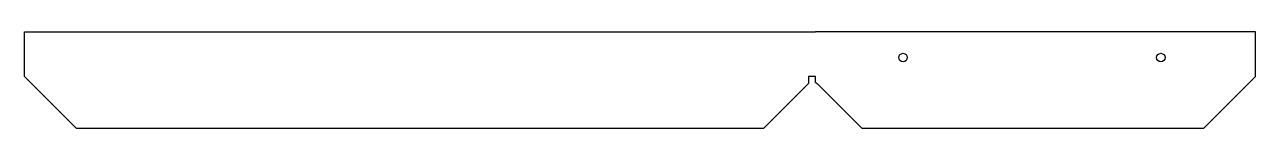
# Model space of a CAD drawing. Header units: millimetres. Extents: x -159 to 557, y 237 to 293.
import ezdxf

# ---------------------------------------------------------------- set-up
doc = ezdxf.new("R2010")
doc.units = ezdxf.units.MM
doc.layers.add('CANTONEIRA_LATER', color=7, linetype='Continuous')
doc.layers.add('Default', color=7, linetype='Continuous')

# ---------------------------------------------------------------- blocks, each defined once
blk = doc.blocks.new('SE')
at = {"layer": 'CANTONEIRA_LATER', "color": 7, "linetype": 'Continuous'}
for p, q in [((-158.64, 293.34), (297.36, 293.34)), ((-158.64, 267.34), (-158.64, 293.34)), ((297.36, 293.34), (301.38, 293.34)), ((557.38, 293.34), (301.38, 293.34)), ((557.38, 267.34), (557.38, 293.34)), ((297.36, 267.34), (297.36, 263.31)), ((301.38, 267.34), (297.36, 267.34)), ((301.38, 263.96), (301.38, 267.34)), ((-154.64, 263.31), (-128.64, 237.31)), ((271.36, 237.31), (297.36, 263.31)), ((302.38, 263.31), (328.38, 237.31)), ((527.38, 237.31), (553.38, 263.31)), ((-128.64, 237.31), (271.36, 237.31)), ((328.38, 237.31), (527.38, 237.31))]:
    blk.add_line(p, q, dxfattribs=at)
for centre in [(352.38, 278.34), (502.38, 278.34)]:
    blk.add_circle(centre, 2.5, dxfattribs=at)
blk.add_open_spline([(301.38, 263.96), (301.71, 263.74), (302.04, 263.53), (302.38, 263.31)], degree=3, dxfattribs=at)

msp = doc.modelspace()

# ---------------------------------------------------------------- linework, layer by layer
at = {"layer": 'Default', "color": 7, "linetype": 'Continuous'}
for p, q in [((-154.64, 263.31), (-158.64, 267.34)), ((553.38, 263.31), (557.38, 267.34))]:
    msp.add_line(p, q, dxfattribs=at)

# ---------------------------------------------------------------- block references
at = {"layer": 'Default'}
msp.add_blockref('SE', (0, 0), dxfattribs=at)

doc.saveas('drawing.dxf')
